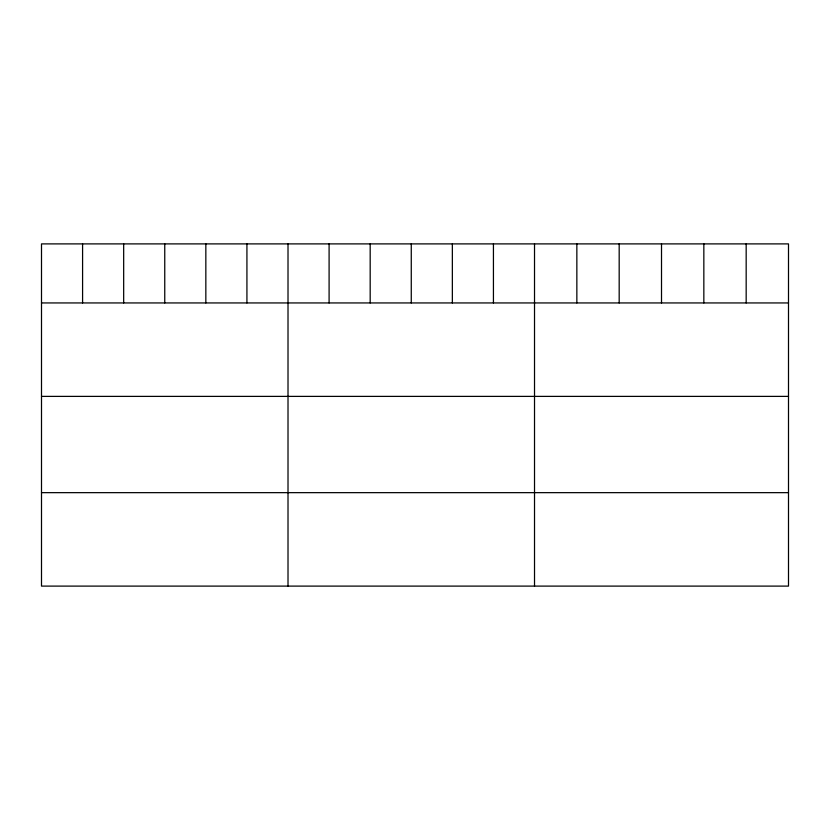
<?xml version="1.0" encoding="UTF-8"?>
<svg xmlns="http://www.w3.org/2000/svg" width="830" height="830" viewBox="0 0 830 830"><rect width="100%" height="100%" fill="white"/><g stroke="black" fill="none" stroke-linecap="round" stroke-linejoin="round"><path stroke-width="1.25" d="M788.5 302.94L788.5 586.105L41.5 586.105L41.5 243.896L788.5 243.896L788.5 302.94L41.5 302.94M41.5 396.387L788.5 396.387M41.5 492.657L788.5 492.657M746.17 243.896L746.17 302.94M703.84 243.896L703.84 302.94M661.51 243.896L661.51 302.94M619.18 243.896L619.18 302.94M576.85 243.896L576.85 302.94M534.52 243.896L534.52 586.105M493.435 243.896L493.435 302.94M452.35 243.896L452.35 302.94M411.265 243.896L411.265 302.94M370.18 243.896L370.18 302.94M329.095 243.896L329.095 302.94M288.01 243.896L288.01 586.105M246.925 243.896L246.925 302.94M205.84 243.896L205.84 302.94M164.755 243.896L164.755 302.94M123.67 243.896L123.67 302.94M82.585 243.896L82.585 302.94"/></g></svg>
